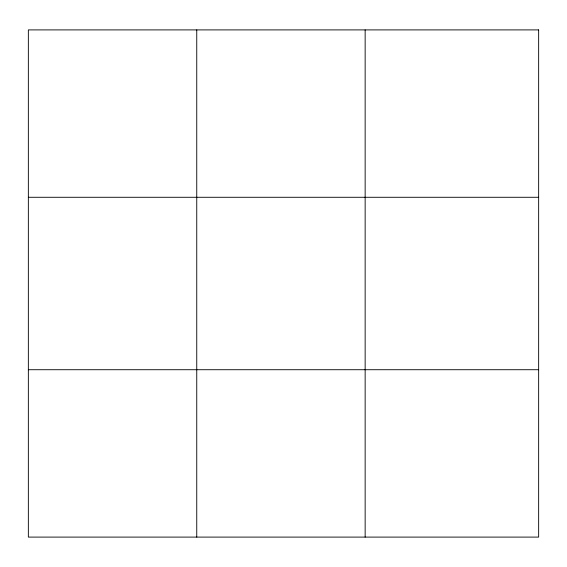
<?xml version="1.0" encoding="UTF-8"?>
<svg xmlns="http://www.w3.org/2000/svg" width="567" height="567" viewBox="0 0 567 567"><rect width="100%" height="100%" fill="white"/><g stroke="black" fill="none" stroke-linecap="round" stroke-linejoin="round"><path stroke-width="0.85" d="M196.749 537.098L196.749 29.902M365.148 537.098L365.148 29.902M28.35 197.281L538.65 197.281M28.35 369.719L538.65 369.719M538.65 29.902L538.65 537.098L28.35 537.098L28.35 29.902L538.65 29.902"/></g></svg>
